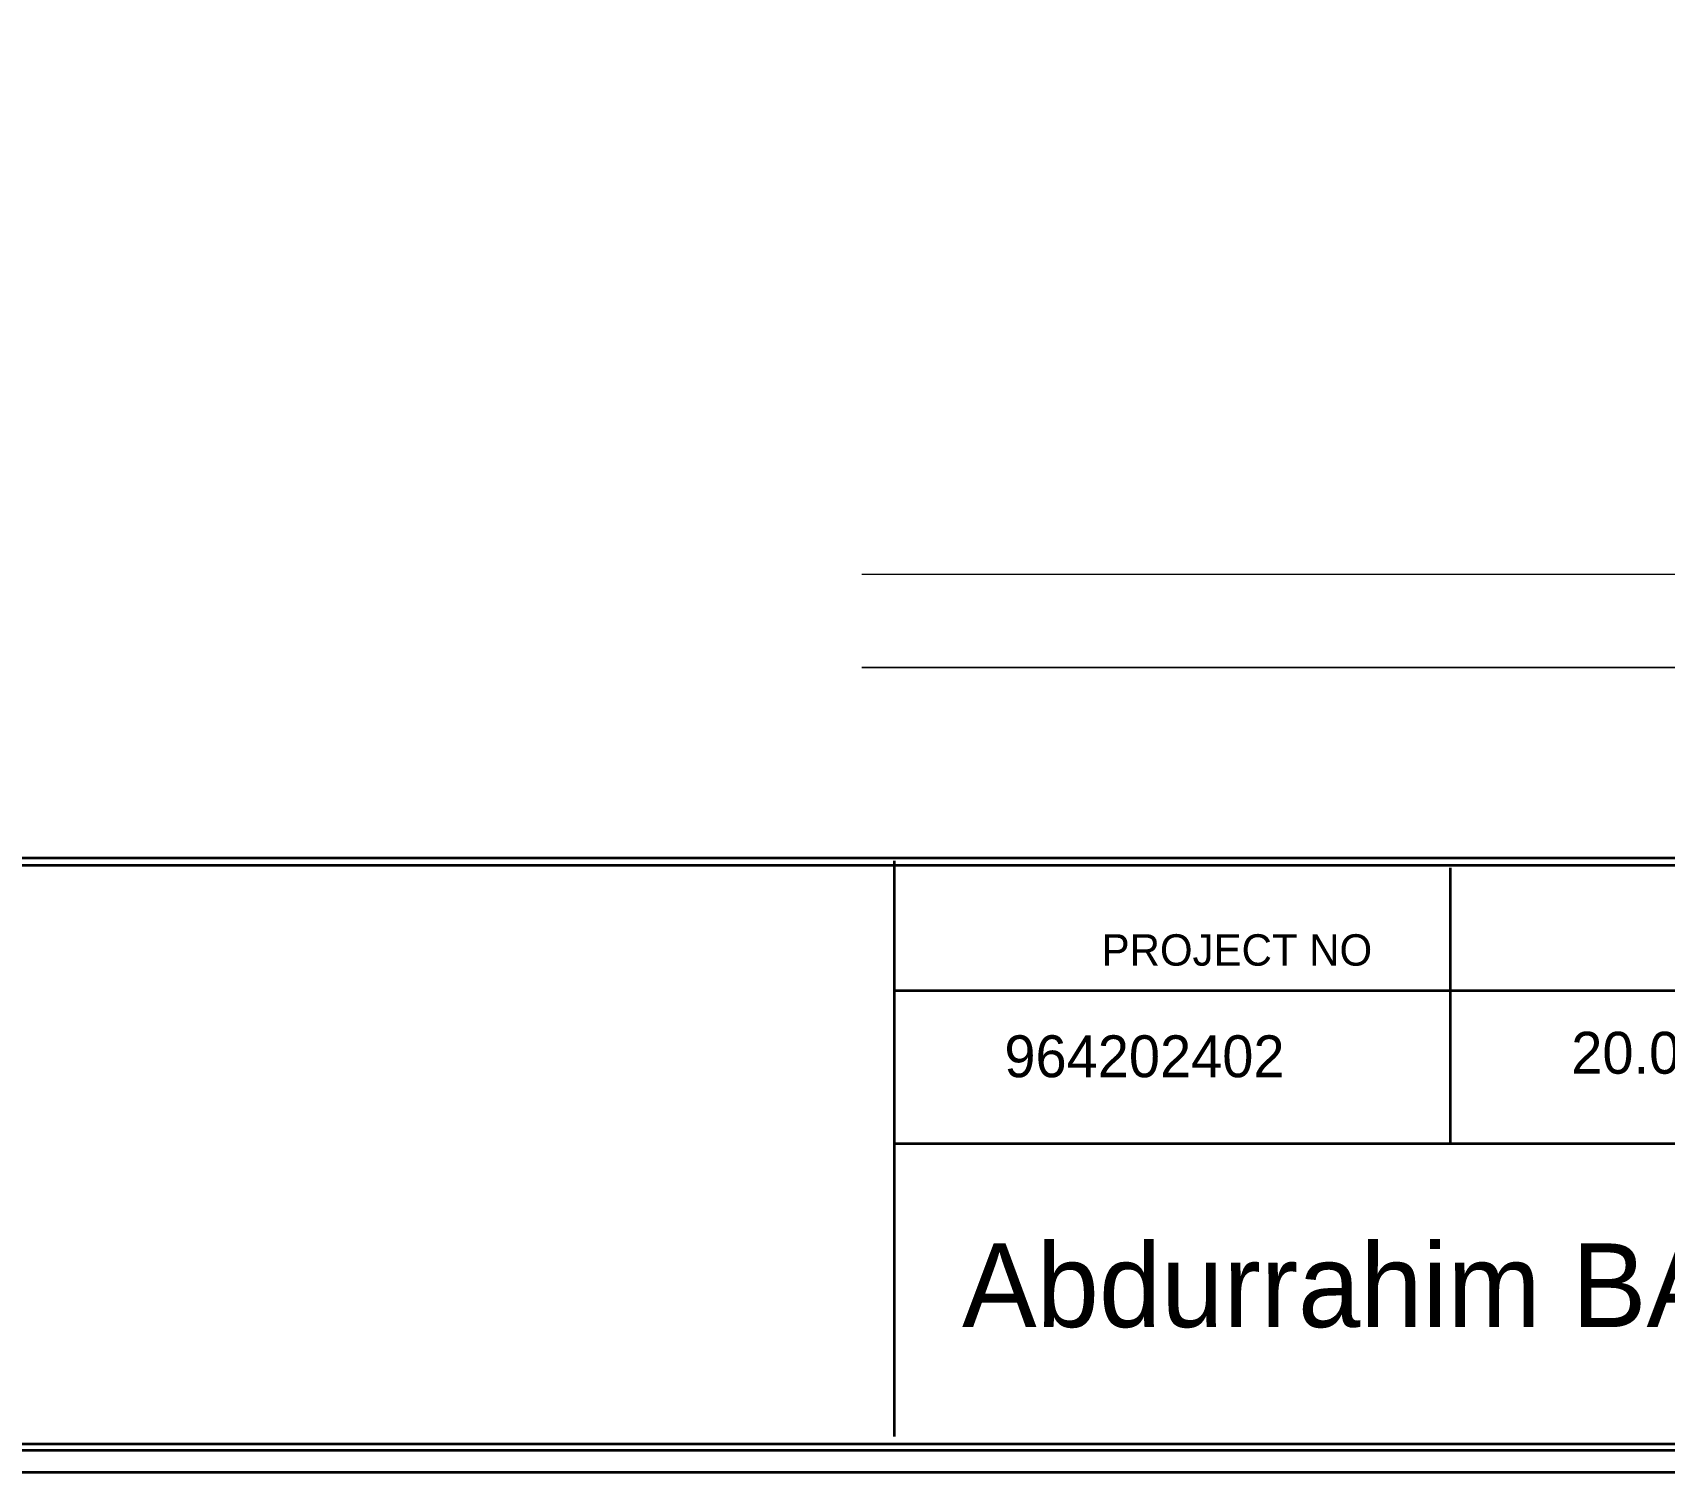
# Model space of a CAD drawing. Header units: centimetres. Extents: x -3207095 to 15275363, y -32656 to 4798027.
# Drawn here: x 708810 to 710382, y 4435733 to 4437119 of the extents above; entities that cross this region are included whole.
import ezdxf

# ---------------------------------------------------------------- set-up
doc = ezdxf.new("R2010")
doc.units = ezdxf.units.CM
for name, color, linetype, lineweight in [('DUVAR', 7, 'Continuous', 35), ('iç duvar', 7, 'Continuous', 50), ('YAZI', 7, 'Continuous', 15)]:
    doc.layers.add(name, color=color, linetype=linetype, lineweight=lineweight)

msp = doc.modelspace()

# ---------------------------------------------------------------- linework, layer by layer
at = {"layer": 'DUVAR'}
for p, q in [((711573.73, 4436324.45), (704418.33, 4436324.45)), ((709639.77, 4436321.72), (709639.77, 4435767.22)), ((711573.73, 4436317.36), (704428.33, 4436317.36)), ((710175.53, 4436315.06), (710175.53, 4436049.11)), ((711573.73, 4436196.51), (709639.77, 4436196.51)), ((711113.28, 4436049.11), (709639.77, 4436049.11))]:
    msp.add_line(p, q, dxfattribs=at)
for points in [[(704401.03, 4440532.83), (711601.03, 4440532.83), (711601.03, 4435732.83), (704401.03, 4435732.83)], [(704422.03, 4440511.83), (711580.03, 4440511.83), (711580.03, 4435753.83), (704422.03, 4435753.83)], [(704428.33, 4440505.53), (711573.73, 4440505.53), (711573.73, 4435760.13), (704428.33, 4435760.13)]]:
    msp.add_lwpolyline(points, close=True, dxfattribs=at)
at = {"layer": 'iç duvar', "color": 7, "lineweight": 18}
for p, q in [((709608.65, 4436597.89), (711174.93, 4436597.89)), ((709608.65, 4436507.89), (711174.93, 4436507.89))]:
    msp.add_line(p, q, dxfattribs=at)
msp.add_lwpolyline([(709608.65, 4436597.89), (711174.93, 4436597.89), (711174.93, 4436507.89), (709608.65, 4436507.89)], dxfattribs=at)

# ---------------------------------------------------------------- texts
at = {"layer": 'YAZI', "attachment_point": 1}
for s, insert, char_height, width in [('{\\fStylus BT|b0|i0|c0|p34;PROJECT NO}', (709839.75, 4436251.05), 30.24, 286.87), ('{\\fStylus BT|b0|i0|c0|p34;964\\fStylus BT|b0|i0|c162|p34;20\\fStylus BT|b0|i0|c0|p34;2402}', (709746.08, 4436153.7), 40.32, 345.8591), ('{\\fStylus BT|b0|i0|c0|p34;20.02.2024}', (710292.14, 4436157.11), 40.32, 366.9007), ('{\\fStylus BT|b0|i0|c0|p34;Abdurrahim BAYRAMOGLU}', (709705.29, 4435953.35), 80.64, 1568.7791)]:
    msp.add_mtext(s, dxfattribs=dict(at, insert=insert, char_height=char_height, width=width))

doc.saveas('drawing.dxf')
